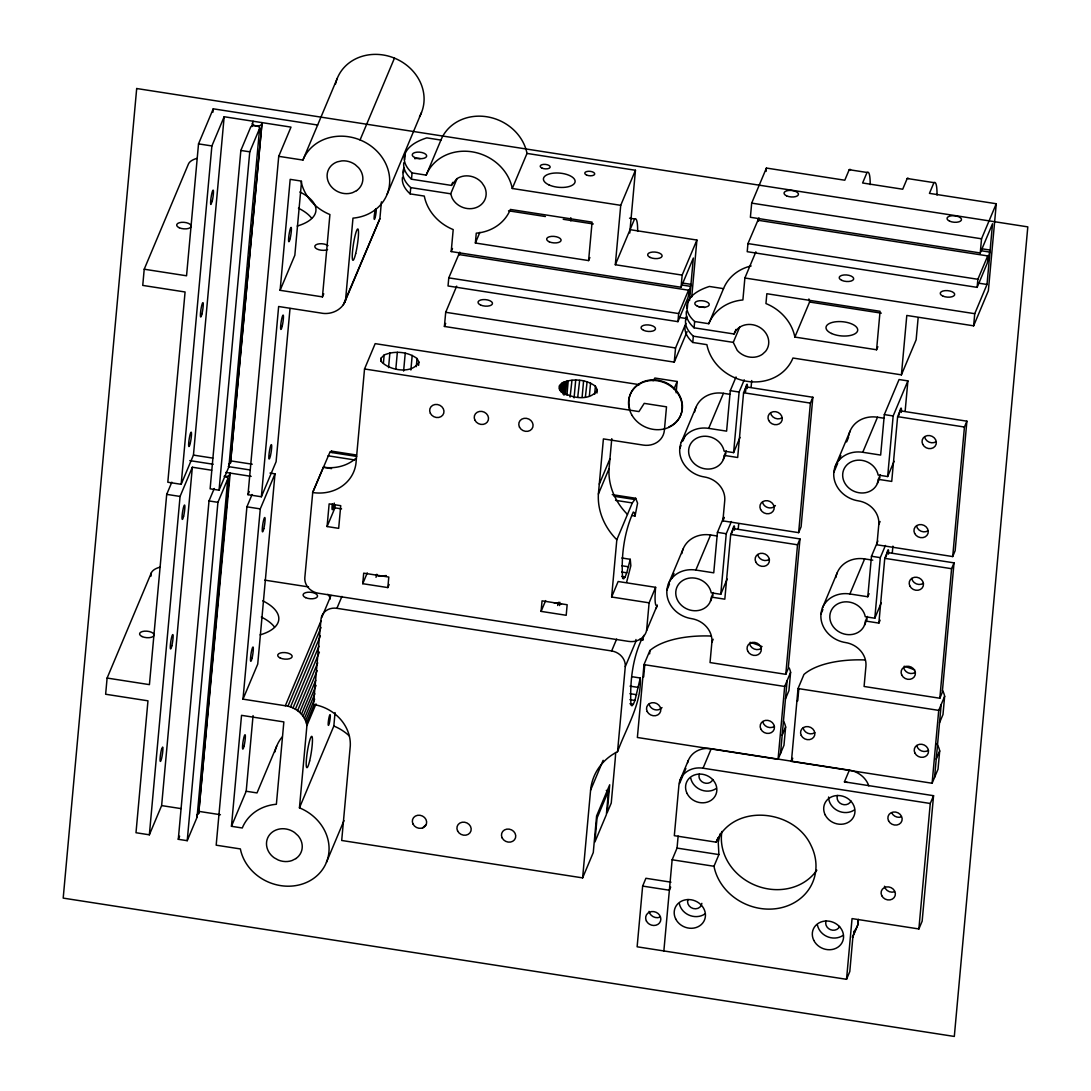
<?xml version="1.0" encoding="UTF-8"?>
<svg xmlns="http://www.w3.org/2000/svg" width="1091" height="1091" viewBox="0 0 1091 1091"><rect width="100%" height="100%" fill="white"/><g stroke="black" fill="none" stroke-linecap="round" stroke-linejoin="round"><path stroke-width="1.5" d="M611.628 597.009L616.824 539.759A64.915 57.482 22.8 0 1 598.386 494.046L603.405 438.909L643.213 445.087A19.938 17.647 22.8 0 0 655.446 443.26L657.505 442.032A19.938 17.647 22.8 0 0 664.364 430.372L666.506 406.834L644.222 403.37L638.958 411.58L364.53 368.976L355.939 463.661A41.049 36.344 22.8 0 1 312.722 492.546L304.812 577.739A15.001 13.283 22.8 0 0 318.327 593.231L628.525 641.385A17.347 15.356 22.8 0 0 646.581 630.639L657.232 605.3A32.675 4.105 -81.2 0 1 655.623 587.326L618.147 581.503L611.628 597.009L649.118 602.832L655.623 587.326M598.386 494.046L609.037 468.707L611.778 438.691M608.519 790.77L606.378 814.636L594.881 842.007L597.05 818.032L608.519 790.77L606.282 790.416M852.917 936.501L849.807 971.522L846.534 979.309L637.13 946.797L642.64 886.083L645.913 878.282L670.979 882.183M159.818 567.225A22.856 10.228 5.2 0 0 151.308 572.884L107.109 678.057L105.636 694.244L147.967 700.817L135.993 832.733L149.358 834.806L161.632 805.594L192.343 467.234L211.64 470.235M196.925 158.386A22.856 10.228 5.2 0 0 188.429 164.045L144.217 269.218L142.744 285.406L185.075 291.979L167.809 482.236L181.174 484.309L193.448 455.097L224.16 116.737L290.997 127.115L278.723 156.327L247.998 494.687L261.376 496.76L276.105 461.698L290.015 308.494M151.022 576.13L151.308 572.884M171.833 482.181L166.705 494.373L149.426 684.63L107.109 678.057M317.645 125.029L213.25 108.814L198.521 143.876L186.547 275.791L144.217 269.218M212.95 112.196L213.25 108.814M149.358 834.806L180.07 496.446L192.343 467.234M181.174 484.309L211.886 145.949L224.16 116.737M196.803 814.595A4.555 2.032 5.2 0 0 198.685 813.422L230.201 473.112L229.396 475.062A4.555 2.032 5.2 0 1 224.119 476.317L225.251 476.562A4.555 2.032 5.2 0 1 227.76 478.963L197.048 817.323L187.229 840.684L178.297 839.306L209.008 500.946L214.259 488.482M240.852 150.449L210.127 488.809L219.059 490.186L228.878 466.825L259.603 128.465A4.555 2.032 5.2 0 0 257.081 126.065L254.776 125.71A4.555 2.032 5.2 0 0 250.671 127.074L240.852 150.449L249.757 151.826L259.603 128.465M187.229 840.684L217.927 502.324L227.76 478.963M219.059 490.186L249.757 151.826M252.007 126.57L253.126 121.237M198.685 813.422L229.396 475.062M230.515 462.925L262.045 122.615L230.515 462.925A4.555 2.032 5.2 0 1 228.633 464.098M252.076 494.523L246.907 506.824L216.182 845.184L240.375 848.934A45.454 40.244 22.8 0 0 313.267 878.664A45.454 40.244 22.8 0 0 299.452 807.831L306.926 725.501C305.235 715.014 295.661 706.954 285.324 705.754L242.993 699.154L260.272 508.897L275 473.849L269.995 473.071M231.456 826.31L241.534 715.341L283.851 721.915L276.378 804.258A45.454 40.244 22.8 0 0 242.284 827.987L231.456 826.31L246.198 791.248L253.057 715.601M261.376 496.76L278.641 306.503L320.972 313.049C330.709 315.122 342.097 310.212 345.506 300.461L352.979 218.132A45.454 40.244 22.8 0 0 379.095 153.504A45.454 40.244 22.8 0 0 302.903 160.077L278.723 156.327M280.114 290.315L290.179 179.36L301.007 181.038A45.454 40.244 22.8 0 0 329.918 214.545L322.445 296.888L280.114 290.315L294.843 255.253L301.566 181.283M275 473.849L257.735 664.092L242.993 699.154M327.082 526.544L329.141 503.878L340.733 505.679L338.674 528.344L327.082 526.544L334.951 507.847L335.237 504.615M299.452 807.831L333.832 726.033L335.046 712.587M344.565 302.643L379.886 218.664L381.414 201.862M380.841 361.326L381.141 358.066L384.155 354.984C394.642 350.538 407.829 351.629 417.035 358.516L418.903 362.117L418.603 365.376M362.744 583.699L363.698 573.157L388.805 577.057L387.837 587.585L362.744 583.699L367.272 572.898M383.418 363.126L384.155 354.984M403.547 172.583L403.984 167.878A65.269 29.212 5.2 0 0 410.734 187.597L410.161 193.884L424.29 196.08A45.454 40.244 22.8 0 0 453.201 229.587L451.21 251.571L681.057 287.247L693.344 258.035L689.471 300.666M404.747 159.491L405.306 153.204M388.56 367.612L389.882 352.939M457.088 178.556L450.692 193.803L452.11 197.976A18.179 16.092 22.8 0 0 475.921 207.685A18.179 16.092 22.8 0 0 484.445 186.575L481.922 182.783A18.179 16.092 22.8 0 0 456.72 178.869L451.442 185.415L411.498 179.21L412.071 172.923A65.269 29.212 5.2 0 1 426.813 137.875L440.928 140.071A45.454 40.244 22.8 0 1 486.695 116.737A45.454 40.244 22.8 0 1 527.008 153.422L635.453 170.264L629.766 233.024M395.869 368.581L397.342 352.284M403.615 371.063L405.238 353.129M410.871 369.999L412.207 355.339M416.298 366.658L417.035 358.516M687.071 331.65L674.265 362.13L444.405 326.454L445.701 312.285L456.679 286.142M459.12 254.83L458.956 254.067L448.769 277.864L448.033 285.978L677.934 321.654L687.985 297.652L690.958 284.342L682.598 283.046M475.376 243.007L476.262 233.174A45.454 40.244 22.8 0 0 510.37 209.445L592.086 222.128L588.595 260.585L475.376 243.007L479.863 232.328M559.192 389.01L559.492 385.75L562.506 382.668C573.007 378.236 586.194 379.313 595.4 386.2L597.254 389.801L596.954 393.06M541.095 611.383L542.05 600.855L567.156 604.741L566.202 615.283L541.095 611.383L545.636 600.596M561.62 392.446L562.506 382.668M566.911 395.297L568.247 380.636M574.084 397.901L575.707 379.982M559.588 605.546L559.888 602.3M582.117 397.11L583.603 380.827M589.385 396.06L590.558 383.023M594.65 394.342L595.4 386.2M630.066 229.669L696.904 240.047L682.161 275.109L615.324 264.731L620.724 205.326L635.453 170.264M341.933 596.395L336.914 608.314A15.001 13.283 22.8 0 0 321.013 619.238L313.458 704.486A41.049 36.344 22.8 0 1 350.293 745.794L341.701 840.479L582.621 877.887L590.586 790.211L603.146 760.318M590.586 790.211A59.678 52.845 22.8 0 1 617.547 751.699L625.279 666.628L635.93 641.29A15.138 13.406 22.8 0 0 635.944 639.517M646.581 630.639L649.118 602.832M710.868 636.026A74.283 33.248 5.2 0 0 649.909 650.536L643.99 664.624L637.376 737.489L778.06 759.322L783.979 745.248L785.629 727.029A74.283 33.248 5.2 0 0 783.488 721.137M644.767 664.746L643.663 676.884L642.885 676.761M674.265 362.13L675.547 347.974L685.884 323.372M677.934 321.654L678.67 313.567L688.694 289.824L689.035 294.829L690.221 292.443M681.057 287.247L682.161 275.109M649.609 653.85L649.909 650.536M676.134 392.787L677.156 381.495L654.873 378.031L653.127 380.773M686.28 319.608L686.566 316.458A65.269 29.212 5.2 0 0 693.331 336.178L692.758 342.465L706.886 344.661A45.454 40.244 22.8 0 0 747.199 381.345A45.454 40.244 22.8 0 0 792.952 358.025L901.411 374.854L916.14 339.806L918.145 317.74M687.33 308.085L687.903 301.798M691.735 296.957L696.904 240.047M739.684 327.136L733.275 342.383L737.23 350.361A18.179 16.092 22.8 0 0 762.432 354.275L765.568 351.357A18.179 16.092 22.8 0 0 761.054 328.227A18.179 16.092 22.8 0 0 736.166 330.368L734.038 333.996L694.081 327.805L694.653 321.518A65.269 29.212 5.2 0 1 709.395 286.456L723.524 288.651A45.454 40.244 22.8 0 1 751.153 265.945M663.86 950.943L672.138 859.776L677.047 848.089L678.138 836.047M723.824 517.107L717.428 532.353L713.746 572.83L695.84 570.048A27.275 24.138 22.8 0 0 666.901 590.19A27.275 24.138 22.8 0 0 691.435 618.624A22.72 20.115 22.8 0 1 711.878 642.326L710.036 662.564L785.779 674.32L788.234 668.469L799.989 538.94L733.166 528.562L730.697 534.413L724.819 599.177L711.455 597.104L710.473 601.196A18.179 16.092 22.8 0 1 682.216 606.01A18.179 16.092 22.8 0 1 684.616 579.485A18.179 16.092 22.8 0 1 711.237 592.822L720.756 594.295L727.152 579.048M736.043 376.954L730.288 390.673L726.606 431.15L708.7 428.368A27.275 24.138 22.8 0 0 679.761 448.51A27.275 24.138 22.8 0 0 704.295 476.944A22.72 20.115 22.8 0 1 724.738 500.646L722.897 520.884L798.639 532.64L801.094 526.803L812.85 397.26L746.026 386.896L743.571 392.733L737.68 457.497L724.315 455.424L723.333 459.516A18.179 16.092 22.8 0 1 695.076 464.33A18.179 16.092 22.8 0 1 697.476 437.805A18.179 16.092 22.8 0 1 724.097 451.142L733.616 452.615L740.012 437.382M755.872 251.857L744.88 278L742.889 299.97A45.454 40.244 22.8 0 0 708.782 323.713L694.653 321.518M758.3 220.546L758.136 219.782L747.949 243.579L747.212 251.694L977.127 287.369L987.178 263.367L990.137 250.057L981.791 248.762M850.557 169.637A51.822 6.519 -81.2 0 0 849.207 169.705L844.789 180.22L766.414 168.055L751.685 203.117L750.39 217.286L980.25 252.962L992.524 223.75L987.014 284.465L974.74 313.69L973.636 325.827L906.798 315.449L901.411 374.854M720.756 594.295L726.251 533.717L731.379 521.525M733.616 452.615L739.112 392.037L744.239 379.845M745.562 391.874L746.026 386.896M766.114 171.396L766.414 168.055M738.239 528.944L738.689 523.898M751.099 387.278L751.713 380.541M778.06 759.322L784.674 686.457L790.593 672.383A74.283 33.248 5.2 0 0 789.188 667.965M785.779 674.32L797.535 544.791L799.989 538.94M798.639 532.64L810.395 403.111L812.85 397.26M780.515 753.486L787.129 680.62M790.593 672.383L788.943 690.603L785.479 698.84M936.651 743.585A74.283 33.248 5.2 0 1 939.692 750.949L938.028 769.155L932.109 783.243L791.425 761.395L798.039 688.544L803.958 674.456A74.283 33.248 5.2 0 1 864.918 659.946M798.817 688.653L797.726 700.804L796.935 700.681M876.578 349.761L880.069 311.303L766.85 293.724L765.95 303.557A45.454 40.244 22.8 0 1 794.862 337.064L876.578 349.761L877.86 346.706M881.201 602.968L874.805 618.215L865.286 616.729A18.179 16.092 22.8 0 0 838.665 603.405A18.179 16.092 22.8 0 0 836.265 629.93A18.179 16.092 22.8 0 0 864.522 625.116L865.504 621.011L878.869 623.097L884.76 558.333L887.215 552.482L954.039 562.861L942.283 692.39L939.828 698.24L864.086 686.471L865.927 666.233A22.72 20.115 22.8 0 0 845.484 642.544A27.275 24.138 22.8 0 1 820.95 614.097A27.275 24.138 22.8 0 1 849.889 593.968L867.795 596.75L871.477 556.26L877.873 541.027M905.148 411.184L907.889 380.895L899.066 379.532L884.337 414.594L880.655 455.07L862.749 452.288A27.275 24.138 22.8 0 0 833.81 472.43A27.275 24.138 22.8 0 0 858.344 500.864A22.72 20.115 22.8 0 1 878.787 524.553L876.946 544.804L952.688 556.56L955.143 550.71L966.899 421.181L900.075 410.802L897.62 416.653L891.729 481.417L878.364 479.344L877.382 483.436A18.179 16.092 22.8 0 1 849.125 488.25A18.179 16.092 22.8 0 1 851.525 461.725A18.179 16.092 22.8 0 1 878.146 475.062L887.665 476.535L894.061 461.288M874.805 618.215L880.301 557.637L885.428 545.445M887.665 476.535L893.161 415.957L907.889 380.895M846.534 979.309L852.057 918.595L918.881 928.959L922.154 921.172L933.555 795.694L844.434 781.852L849.357 770.164L712.914 748.985M857.976 924.063L858.399 919.358L857.826 924.827L852.371 937.033M892.288 552.864L892.902 546.141M918.881 928.959L930.268 803.481L933.555 795.694M932.109 783.243L938.724 710.377L944.642 696.29A74.283 33.248 5.2 0 0 942.488 690.398M939.828 698.24L951.584 568.697L954.039 562.861M952.688 556.56L964.444 427.031L966.899 421.181M977.127 287.369L977.863 279.282L987.887 255.539L988.228 260.544L989.401 258.158M980.25 252.962L981.532 238.793L996.274 203.744L929.437 193.366L933.937 182.647L907.207 178.501L902.707 189.22L862.599 182.988L867.031 172.473L849.207 169.705M934.564 777.392L941.178 704.541M944.642 696.29L942.992 714.51L939.528 722.747M996.274 203.744L988.364 290.765L973.636 325.827M559.765 390.033L560.242 384.987M560.338 390.973L561.006 384.209M562.779 393.919L563.952 382.164M560.897 391.846L561.756 383.446M563.938 395.133L565.383 381.659M570.088 397.083L571.97 380.309M585.39 397.042L587.081 381.918M577.725 397.274L579.648 380.404M565.247 394.656L566.815 381.141M758.354 221.214L758.954 217.832M418.903 362.117C412.371 374.363 389.814 370.817 381.359 361.639L381.141 358.066M597.254 389.801C590.722 402.061 568.179 398.501 559.71 389.337L559.492 385.75M639.558 639.367L642.913 639.885L643.704 635.398M459.338 254.312L459.761 252.116M631.689 515.498L635.044 516.016L637.58 503.183L635.712 498.273L612.256 494.632M642.913 639.885L641.931 638.862C632.33 658.746 629.752 683.007 630.966 705.045L631.975 705.809L633.339 704.24L634.935 700.463L640.294 678.002L631.921 676.693M635.044 516.016L634.335 512.702L633.298 512.034C624.134 532.244 620.97 556.342 622.647 578.448L623.725 578.83L625.129 576.907L626.766 572.802L630.257 559.301L621.884 557.992M720.374 833.429L718.246 842.266L718.901 854.58L713.978 866.268L672.138 859.776M376 577.33L376.845 574.248M626.602 582.335L630.843 565.711L630.257 559.301M557.665 605.478L558.728 602.259M302.903 160.077L337.296 78.279M360.071 139.934L394.465 58.137M322.445 296.888L323.741 293.806M247.998 494.687L249.294 491.605M387.087 194.403L421.467 112.605M343.338 304.689L379.886 218.664M412.071 172.923L426.199 175.119L440.928 140.071M312.544 492.668L329.891 452.26L331.446 451.129L356.539 455.029M364.53 368.976L375.181 343.638L639.503 384.673M312.722 492.546L323.372 467.207A41.049 36.344 22.8 0 0 355.789 458.411M451.442 185.415L452.724 182.374M178.297 839.306L179.606 836.183M451.21 251.571L452.492 248.489M321.64 617.751L331.037 595.4M444.405 326.454L445.687 323.4M285.324 705.754L321.027 620.806M287.942 706.204L321.04 627.489M290.52 706.941L320.359 635.944M276.664 746.189L257.012 792.925L246.198 791.248M293.002 707.95L318.954 646.213M620.724 205.326L512.265 188.484L527.008 153.422M295.375 709.191L319.39 652.091M297.598 710.677L317.713 662.823M299.643 712.355L317.167 670.692M301.498 714.237L315.763 680.279M303.107 716.269L316.076 685.407M304.471 718.451L314.849 693.753M305.575 720.728L314.658 699.126M306.394 723.088L314.181 704.568M306.926 725.501L316.008 703.886M387.837 587.585L389.132 584.503M326.454 862.299L343.965 820.637M588.595 260.585L589.876 257.531M615.324 264.731L634.567 218.964L629.562 218.186M599.3 484.118L609.951 458.793M674.02 388.941L677.156 381.495M616.824 539.759L632.303 502.937L635.712 498.273M708.782 323.713L723.524 288.651M681.248 442.36L695.976 407.311M679.761 448.51L681.043 445.455M682.966 440.887L684.889 436.318M734.038 333.996L735.961 329.427M625.279 666.628A15.138 13.406 22.8 0 0 611.642 650.959L616.66 639.04M708.7 428.368L723.442 393.319L729.947 394.328M668.388 584.04L683.116 548.978M666.901 590.19L669.465 584.094M672.029 577.985L673.952 573.416M724.315 455.424L726.238 450.856M723.333 459.516L725.897 453.42M617.547 751.699C626.125 728.079 641.603 703.9 640.294 678.002M695.84 570.048L710.582 534.985L717.087 535.995M794.862 337.064L809.59 302.016A45.454 40.244 22.8 0 0 808.881 298.975M722.897 520.884L724.179 517.83M582.621 877.887L593.272 852.548L596.6 815.932L609.705 784.77L607.155 812.795L611.246 803.044L615.01 761.668A42.331 5.319 -81.2 0 0 615.638 752.531M711.455 597.104L713.378 592.536M710.473 601.196L713.037 595.1M711.878 642.326L713.159 639.271M680.157 779.86L688.353 760.386M679.557 783.488L682.707 776.001M683.962 773.001L685.857 768.5M713.978 866.268A52.273 46.272 22.8 0 0 780.27 907.957A52.273 46.272 22.8 0 0 811.063 845.525C794.316 808.922 733.097 802.635 716.173 842.17L674.32 835.679L678.929 784.988A22.72 20.115 22.8 0 1 703.04 768.2L711.223 748.726A22.72 20.115 22.8 0 0 687.548 762.895M835.297 466.28L850.025 431.218M833.81 472.43L837.656 463.28M838.938 460.225L840.861 455.656M846.63 441.937L848.553 437.368M670.679 887.119L669.369 890.229L642.64 886.083M862.749 452.288L877.491 417.226L883.996 418.235M716.173 842.17L718.014 837.793M822.437 607.96L837.165 572.898M820.95 614.097L822.873 609.528M878.364 479.344L880.287 474.762M877.382 483.436L879.946 477.34M782.165 735.266L785.629 727.029M878.787 524.553L880.069 521.512M849.889 593.968L864.631 558.906L872.773 560.174M791.425 761.395L792.748 758.272M867.795 596.75L869.077 593.695M865.504 621.011L867.427 616.442M864.522 625.116L867.086 619.02M878.869 623.097L880.096 620.165M852.548 937.592L857.826 924.827M936.228 759.186L939.692 750.949M853.639 931.809L855.453 929.723M422.558 827.933L426.226 824.523M323.372 467.207L331.555 468.625M386.309 575.571L379.273 576.184L375.768 575.189M561.483 604.019L554.133 602.873M751.685 203.117L981.532 238.793M980.932 250.712L989.319 252.007M757.781 220.218L987.682 255.908M198.521 143.876L211.886 145.949M410.734 187.597L450.692 193.803M747.949 243.579L977.863 279.282M978.668 283.169L987.014 284.465M508.542 210.808L545.405 216.536M563.229 219.291L593.313 223.969M744.88 278L974.74 313.69M809.59 302.016L881.31 313.144M681.739 284.996L690.139 286.292M458.588 254.503L688.489 290.192M448.769 277.864L678.67 313.567M679.475 317.454L686.157 318.49M693.331 336.178L733.275 342.383M445.701 312.285L675.547 347.974M730.288 390.673L739.112 392.037M743.571 392.733L810.395 403.111M884.337 414.594L893.161 415.957M897.62 416.653L964.444 427.031M329.891 452.26L356.648 456.42M614.042 496.282L634.157 499.405M328.036 455.806L354.793 459.952M615.542 500.333L632.303 502.937M717.428 532.353L726.251 533.717M730.697 534.413L797.535 544.791M871.477 556.26L880.301 557.637M884.76 558.333L951.584 568.697M193.448 455.097L212.759 458.097M231.333 460.975L252.239 464.22M189.793 460.62L213.181 464.248M228.224 466.58L249.948 469.948M225.755 472.417L251.135 476.358M334.951 507.847L341.565 508.883M166.705 494.373L180.07 496.446M209.008 500.946L217.927 502.324M246.907 506.824L260.272 508.897M621.802 565.752L628.511 566.788M621.734 572.011L626.766 572.802M621.775 576.389L625.129 576.907M264.731 580.126L308.521 586.917M336.914 608.314L611.642 650.959M643.99 664.624L784.674 686.457M798.039 688.544L938.724 710.377M630.053 686.144L638.44 687.439M629.984 693.685L636.68 694.722M629.916 699.686L634.935 700.463M629.984 703.722L633.339 704.24M703.04 768.2L930.268 803.481M677.047 848.089L718.901 854.58M161.632 805.594L180.929 808.595M199.503 811.472L220.423 814.718M331.446 451.129L332.619 452.479M629.684 408.73A27.275 24.138 22.8 0 1 646.499 380.691A27.275 24.138 22.8 0 1 679.952 396.128A27.275 24.138 22.8 0 1 668.974 426.854M699.031 307.021A7.269 3.259 5.2 0 1 704.568 307.553M694.081 327.805A65.269 29.212 5.2 0 1 686.416 311.29M692.758 342.465A65.269 29.212 5.2 0 1 685.08 325.964M933.937 182.647A52.054 6.546 -81.2 0 1 937.033 195.057M907.207 178.501A52.054 6.546 -81.2 0 1 908.544 178.556M867.031 172.473A51.822 6.519 -81.2 0 1 870.195 184.624M410.161 193.884A65.269 29.212 5.2 0 1 402.497 177.369M426.199 175.119A45.454 40.244 22.8 0 1 471.953 151.799A45.454 40.244 22.8 0 1 512.265 188.484M414.757 158.7A7.269 3.259 5.2 0 1 420.171 158.563M634.567 218.964A52.054 6.546 -81.2 0 1 637.662 231.36M570.784 217.709A51.822 6.519 -81.2 0 1 570.825 220.928M411.498 179.21A65.269 29.212 5.2 0 1 403.82 162.709M196.857 816.245A4.555 2.032 5.2 0 1 197.048 817.323M274.891 751.944A45.454 40.244 22.8 0 1 281.996 737.121M333.832 726.033A45.454 40.244 22.8 0 1 349.406 736.016M327.846 594.309A22.856 10.228 5.2 0 1 329.877 599.341M262.781 600.841A50.445 22.584 5.2 0 1 260.108 634.88M261.308 617.042A50.445 22.584 5.2 0 1 274.455 626.998M335.51 84.034A45.454 40.244 22.8 0 1 393.66 57.809A45.454 40.244 22.8 0 1 419.517 116.669M327.559 249.553A7.269 3.259 5.2 0 1 316.881 248.953A7.269 3.259 5.2 0 1 317.413 244.179A7.269 3.259 5.2 0 1 328.009 245.611M299.889 192.002A50.445 22.57 5.2 0 1 297.216 226.042M298.429 208.204A50.445 22.57 5.2 0 1 311.576 218.159M228.701 465.748A4.555 2.032 5.2 0 1 228.878 466.825M261.24 124.565A4.555 2.032 5.2 0 1 255.949 125.82A4.555 2.032 5.2 0 1 252.307 123.188M627.475 514.42A64.915 57.482 22.8 0 1 609.037 468.707M334.282 503.087A7.269 0.914 -81.2 0 1 332.4 509.715A7.269 0.914 -81.2 0 1 332.332 503.878M657.232 605.3A17.347 15.356 22.8 0 1 655.896 608.71M848.743 435.8A27.275 24.138 22.8 0 1 877.491 417.226M899.025 415.18A7.732 0.968 -81.2 0 1 900.88 408.239A7.732 0.968 -81.2 0 1 901.316 412.439M928.196 530.649A7.269 6.437 22.8 0 1 916.522 525.889M936.269 441.596A7.269 6.437 22.8 0 1 924.609 436.836M835.883 577.466A27.275 24.138 22.8 0 1 864.631 558.906M886.165 556.846A7.732 0.968 -81.2 0 1 888.019 549.919A7.732 0.968 -81.2 0 1 888.456 554.119M915.335 672.329A7.269 6.437 22.8 0 1 903.662 667.569M923.409 583.276A7.269 6.437 22.8 0 1 911.749 578.516M694.694 411.88A27.275 24.138 22.8 0 1 723.442 393.319M744.976 391.26A7.732 0.968 -81.2 0 1 746.83 384.332A7.732 0.968 -81.2 0 1 747.253 388.519M775.401 505.569A7.269 6.437 22.8 0 1 768.009 507.642A7.269 6.437 22.8 0 1 762.473 501.983M782.22 417.676A7.269 6.437 22.8 0 1 770.56 412.93M681.834 553.56A27.275 24.138 22.8 0 1 710.582 534.985M732.116 532.94A7.732 0.968 -81.2 0 1 733.97 525.998A7.732 0.968 -81.2 0 1 734.393 530.199M761.286 648.409A7.269 6.437 22.8 0 1 749.612 643.663M769.36 559.356A7.269 6.437 22.8 0 1 757.7 554.596M904.18 666.246A74.283 33.248 5.2 0 1 914.708 669.929M814.8 732.661A7.269 6.437 22.8 0 1 803.14 727.902M928.441 750.308A7.269 6.437 22.8 0 1 916.781 745.548M712.846 779.506A7.269 6.437 22.8 0 1 703.709 782.724A7.269 6.437 22.8 0 1 699.386 774.01M716.228 788.493A15.901 14.088 22.8 0 1 690.726 778.088M854.362 809.931A15.901 14.088 22.8 0 1 837.697 810.681A15.901 14.088 22.8 0 1 828.587 797.016M701.854 903.348A7.269 6.437 22.8 0 1 693.208 908.517A7.269 6.437 22.8 0 1 687.998 899.502M839.579 926.436A7.269 6.437 22.8 0 1 830.428 929.655A7.269 6.437 22.8 0 1 826.119 920.94M901.357 816.9A7.269 6.437 22.8 0 1 891.824 813.027M894.552 891.783A7.269 6.437 22.8 0 1 884.46 886.233M849.357 770.164A22.72 20.115 22.8 0 1 868.804 785.861M844.434 781.852A22.72 20.115 22.8 0 1 847.325 782.479M816.832 870.168A52.273 46.272 22.8 0 1 755.408 885.333A52.273 46.272 22.8 0 1 721.901 831.465M842.961 935.41A15.901 14.088 22.8 0 1 817.445 925.018M704.841 913.972A15.901 14.088 22.8 0 1 679.325 903.566M850.966 800.944A7.269 6.437 22.8 0 1 841.829 804.162A7.269 6.437 22.8 0 1 837.506 795.448M659.769 917.272A7.732 6.846 22.8 0 1 649.05 911.367M750.131 642.34A74.283 33.248 5.2 0 1 762.077 646.595M662.005 707.582A7.269 6.437 22.8 0 1 654.614 709.655A7.269 6.437 22.8 0 1 649.09 703.995M774.392 726.388A7.269 6.437 22.8 0 1 762.732 721.628M136.689 88.521L63.196 898.111L954.311 1036.45L1027.804 226.873L136.689 88.521M212.186 201.358L210.877 204.467A7.269 0.914 -81.2 0 1 211.409 195.521A7.269 0.914 -81.2 0 1 213.413 190.748A7.269 0.914 -81.2 0 1 212.186 201.358M161.713 748.794L161.332 750.199A7.269 0.914 -81.2 0 0 160.104 760.795A7.269 0.914 -81.2 0 0 162.109 756.022A7.269 0.914 -81.2 0 0 162.641 747.076L161.713 748.794M356.552 190.652L352.638 192.643A18.179 16.092 22.8 0 1 328.827 182.947A18.179 16.092 22.8 0 1 337.351 161.836L341.797 160.882A18.179 16.092 22.8 0 1 355.175 164.605L358.639 167.755A18.179 16.092 22.8 0 1 356.552 190.652M295.934 858.549L292.006 860.554A18.179 16.092 22.8 0 1 278.328 860.063L274.182 857.785A18.179 16.092 22.8 0 1 269.668 834.656A18.179 16.092 22.8 0 1 294.543 832.501L298.007 835.651A18.179 16.092 22.8 0 1 295.934 858.549M632.112 415.453A27.275 24.138 22.8 0 0 678.561 419.258A27.275 24.138 22.8 0 0 655.432 380.541A27.275 24.138 22.8 0 0 632.112 415.453M697.326 306.135A7.269 3.259 5.2 0 0 709.15 305.098A7.269 3.259 5.2 0 0 699.59 300.734A7.269 3.259 5.2 0 0 697.326 306.135M831.574 333.505A15.901 7.119 5.2 0 0 857.458 331.228A15.901 7.119 5.2 0 0 836.538 321.695A15.901 7.119 5.2 0 0 831.574 333.505M841.747 280.36A7.269 3.259 5.2 0 0 853.585 279.31A7.269 3.259 5.2 0 0 844.025 274.959A7.269 3.259 5.2 0 0 841.747 280.36M786.543 195.834A7.269 3.259 5.2 0 0 798.367 194.798A7.269 3.259 5.2 0 0 788.807 190.448A7.269 3.259 5.2 0 0 786.543 195.834M942.76 296.029A7.269 3.259 5.2 0 0 954.584 294.993A7.269 3.259 5.2 0 0 945.024 290.642A7.269 3.259 5.2 0 0 942.76 296.029M949.565 221.146A7.269 3.259 5.2 0 0 961.389 220.109A7.269 3.259 5.2 0 0 951.829 215.745A7.269 3.259 5.2 0 0 949.565 221.146M541.954 168.096A5.005 2.237 5.2 0 0 550.096 167.387A5.005 2.237 5.2 0 0 543.523 164.386A5.005 2.237 5.2 0 0 541.954 168.096M586.522 175.01A5.005 2.237 5.2 0 0 594.65 174.301A5.005 2.237 5.2 0 0 588.076 171.301A5.005 2.237 5.2 0 0 586.522 175.01M650.181 257.462A7.269 3.259 5.2 0 0 662.019 256.412A7.269 3.259 5.2 0 0 652.459 252.062A7.269 3.259 5.2 0 0 650.181 257.462M414.744 157.54A7.269 3.259 5.2 0 0 426.567 156.504A7.269 3.259 5.2 0 0 417.007 152.154A7.269 3.259 5.2 0 0 414.744 157.54M549.182 241.779A7.269 3.259 5.2 0 0 561.006 240.729A7.269 3.259 5.2 0 0 551.446 236.379A7.269 3.259 5.2 0 0 549.182 241.779M643.567 330.314A7.269 3.259 5.2 0 0 655.405 329.277A7.269 3.259 5.2 0 0 645.845 324.927A7.269 3.259 5.2 0 0 643.567 330.314M548.991 184.911A15.901 7.119 5.2 0 0 574.862 182.647A15.901 7.119 5.2 0 0 553.955 173.101A15.901 7.119 5.2 0 0 548.991 184.911M480.558 305.016A7.269 3.259 5.2 0 0 492.382 303.966A7.269 3.259 5.2 0 0 482.822 299.616A7.269 3.259 5.2 0 0 480.558 305.016M502.146 837.888A7.269 6.437 22.8 0 0 514.488 839.797A7.269 6.437 22.8 0 0 509.197 829.133A7.269 6.437 22.8 0 0 502.146 837.888M413.025 824.06A7.269 6.437 22.8 0 0 425.381 825.969A7.269 6.437 22.8 0 0 420.09 815.291A7.269 6.437 22.8 0 0 413.025 824.06M457.593 830.974A7.269 6.437 22.8 0 0 469.935 832.883A7.269 6.437 22.8 0 0 464.643 822.219A7.269 6.437 22.8 0 0 457.593 830.974M252.035 658.241A7.269 0.914 -81.2 0 0 253.057 647.018A7.269 0.914 -81.2 0 0 250.589 657.3A7.269 0.914 -81.2 0 0 252.035 658.241M263.804 528.712A7.269 0.914 -81.2 0 0 264.813 517.489A7.269 0.914 -81.2 0 0 262.345 527.771A7.269 0.914 -81.2 0 0 263.804 528.712M329.359 723.033A5.455 0.682 -81.2 0 0 330.123 714.619A5.455 0.682 -81.2 0 0 328.268 722.337A5.455 0.682 -81.2 0 0 329.359 723.033M183.602 516.261A7.269 0.914 -81.2 0 0 184.611 505.038A7.269 0.914 -81.2 0 0 182.142 515.32A7.269 0.914 -81.2 0 0 183.602 516.261M171.846 645.79A7.269 0.914 -81.2 0 0 172.855 634.567A7.269 0.914 -81.2 0 0 170.387 644.849A7.269 0.914 -81.2 0 0 171.846 645.79M142.103 636.571A7.269 3.259 5.2 0 0 153.926 635.535A7.269 3.259 5.2 0 0 144.367 631.171A7.269 3.259 5.2 0 0 142.103 636.571M280.223 658.009A7.269 3.259 5.2 0 0 292.061 656.973A7.269 3.259 5.2 0 0 282.501 652.609A7.269 3.259 5.2 0 0 280.223 658.009M305.603 597.636A7.269 3.259 5.2 0 0 317.44 596.6A7.269 3.259 5.2 0 0 307.88 592.236A7.269 3.259 5.2 0 0 305.603 597.636M244.084 745.958A7.269 0.914 -81.2 0 0 245.093 734.734A7.269 0.914 -81.2 0 0 242.625 745.03A7.269 0.914 -81.2 0 0 244.084 745.958M309.639 760.918A15.901 2.005 -81.2 0 0 311.876 736.384A15.901 2.005 -81.2 0 0 306.462 758.872A15.901 2.005 -81.2 0 0 309.639 760.918M375.29 217.041A5.455 0.682 -81.2 0 0 376.054 208.64A5.455 0.682 -81.2 0 0 374.199 216.345A5.455 0.682 -81.2 0 0 375.29 217.041M355.693 253.548A15.901 2.005 -81.2 0 0 357.93 229.015A15.901 2.005 -81.2 0 0 352.516 251.503A15.901 2.005 -81.2 0 0 355.693 253.548M282.174 326.304A7.269 0.914 -81.2 0 0 283.196 315.094A7.269 0.914 -81.2 0 0 280.714 325.377A7.269 0.914 -81.2 0 0 282.174 326.304M270.418 455.847A7.269 0.914 -81.2 0 0 271.427 444.623A7.269 0.914 -81.2 0 0 268.959 454.906A7.269 0.914 -81.2 0 0 270.418 455.847M179.21 227.733A7.269 3.259 5.2 0 0 191.048 226.696A7.269 3.259 5.2 0 0 181.488 222.332A7.269 3.259 5.2 0 0 179.21 227.733M201.971 313.853A7.269 0.914 -81.2 0 0 202.994 302.643A7.269 0.914 -81.2 0 0 200.512 312.926A7.269 0.914 -81.2 0 0 201.971 313.853M190.216 443.396A7.269 0.914 -81.2 0 0 191.225 432.172A7.269 0.914 -81.2 0 0 188.757 442.455A7.269 0.914 -81.2 0 0 190.216 443.396M290.138 238.588A7.269 0.914 -81.2 0 0 291.147 227.378A7.269 0.914 -81.2 0 0 288.679 237.661A7.269 0.914 -81.2 0 0 290.138 238.588M430.359 413.271A7.269 6.437 22.8 0 0 442.701 415.194A7.269 6.437 22.8 0 0 437.409 404.516A7.269 6.437 22.8 0 0 430.359 413.271M519.466 427.113A7.269 6.437 22.8 0 0 531.808 429.022A7.269 6.437 22.8 0 0 526.517 418.344A7.269 6.437 22.8 0 0 519.466 427.113M474.912 420.185A7.269 6.437 22.8 0 0 487.254 422.108A7.269 6.437 22.8 0 0 481.963 411.43A7.269 6.437 22.8 0 0 474.912 420.185M922.727 444.351A7.269 6.437 22.8 0 0 935.069 446.274A7.269 6.437 22.8 0 0 929.777 435.595A7.269 6.437 22.8 0 0 922.727 444.351M914.64 533.417A7.269 6.437 22.8 0 0 926.995 535.326A7.269 6.437 22.8 0 0 921.704 524.648A7.269 6.437 22.8 0 0 914.64 533.417M909.867 586.031A7.269 6.437 22.8 0 0 922.209 587.954A7.269 6.437 22.8 0 0 916.917 577.275A7.269 6.437 22.8 0 0 909.867 586.031M901.78 675.084A7.269 6.437 22.8 0 0 914.135 677.006A7.269 6.437 22.8 0 0 908.844 666.328A7.269 6.437 22.8 0 0 901.78 675.084M768.678 420.444A7.269 6.437 22.8 0 0 781.02 422.353A7.269 6.437 22.8 0 0 775.728 411.689A7.269 6.437 22.8 0 0 768.678 420.444M760.591 509.497A7.269 6.437 22.8 0 0 772.946 511.406A7.269 6.437 22.8 0 0 767.641 500.742A7.269 6.437 22.8 0 0 760.591 509.497M755.818 562.124A7.269 6.437 22.8 0 0 768.159 564.033A7.269 6.437 22.8 0 0 762.868 553.355A7.269 6.437 22.8 0 0 755.818 562.124M747.73 651.177A7.269 6.437 22.8 0 0 760.072 653.086A7.269 6.437 22.8 0 0 754.781 642.422A7.269 6.437 22.8 0 0 747.73 651.177M914.899 753.063A7.269 6.437 22.8 0 0 927.241 754.986A7.269 6.437 22.8 0 0 921.95 744.307A7.269 6.437 22.8 0 0 914.899 753.063M801.244 735.416A7.269 6.437 22.8 0 0 813.6 737.339A7.269 6.437 22.8 0 0 808.308 726.661A7.269 6.437 22.8 0 0 801.244 735.416M675.67 918.908A15.901 14.088 22.8 0 0 702.672 923.109A15.901 14.088 22.8 0 0 691.094 899.761A15.901 14.088 22.8 0 0 675.67 918.908M687.057 793.43A15.901 14.088 22.8 0 0 714.073 797.616A15.901 14.088 22.8 0 0 702.495 774.269A15.901 14.088 22.8 0 0 687.057 793.43M825.178 814.868A15.901 14.088 22.8 0 0 852.194 819.068A15.901 14.088 22.8 0 0 840.615 795.721A15.901 14.088 22.8 0 0 825.178 814.868M888.551 820.814A7.269 6.437 22.8 0 0 900.907 822.723A7.269 6.437 22.8 0 0 895.616 812.059A7.269 6.437 22.8 0 0 888.551 820.814M881.76 895.697A7.269 6.437 22.8 0 0 894.102 897.62A7.269 6.437 22.8 0 0 888.81 886.942A7.269 6.437 22.8 0 0 881.76 895.697M813.791 940.36A15.901 14.088 22.8 0 0 840.793 944.547A15.901 14.088 22.8 0 0 829.228 921.199A15.901 14.088 22.8 0 0 813.791 940.36M646.377 920.94A7.732 6.846 22.8 0 0 659.496 922.972A7.732 6.846 22.8 0 0 653.877 911.626A7.732 6.846 22.8 0 0 646.377 920.94M760.836 729.143A7.269 6.437 22.8 0 0 773.192 731.065A7.269 6.437 22.8 0 0 767.9 720.387A7.269 6.437 22.8 0 0 760.836 729.143M647.195 711.509A7.269 6.437 22.8 0 0 659.55 713.419A7.269 6.437 22.8 0 0 654.259 702.754A7.269 6.437 22.8 0 0 647.195 711.509"/></g></svg>
